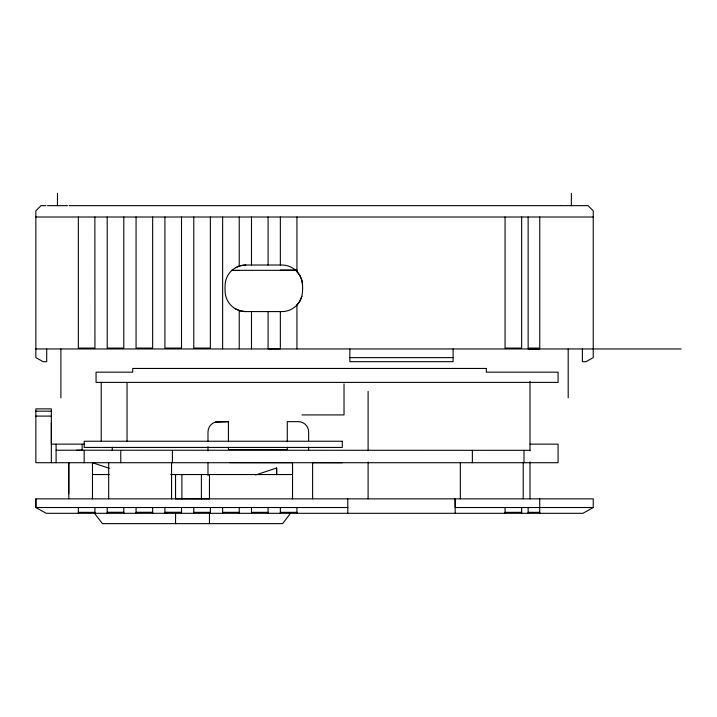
<?xml version="1.0" encoding="UTF-8"?>
<svg xmlns="http://www.w3.org/2000/svg" width="717" height="717" viewBox="0 0 717 717"><rect width="100%" height="100%" fill="white"/><g stroke="black" fill="none" stroke-linecap="round" stroke-linejoin="round"><path stroke-width="1.08" d="M35.85 498.853L35.85 507.528L46.175 513.309L582.912 513.309L593.237 507.528L593.237 498.853L35.85 498.853L35.85 507.528L347.799 507.528M51.337 443.751L51.337 422.555M68.778 493.735L68.778 462.716L68.778 498.853M175.548 474.537L175.548 498.853L181.894 498.799L181.894 474.537M201.387 498.835L201.387 474.537M207.984 475.514L207.984 462.178M207.984 451.074L207.984 446.628M207.984 441.116L207.984 431.984A10.325 10.325 0 0 1 215.638 422.017L228.427 421.65L228.427 441.726M209.454 474.537L209.454 498.853L181.894 498.799M276.628 468.004L276.628 474.618L276.628 468.004L255.7 474.959M230.067 462.617L292.473 462.662L292.527 474.537L170.709 474.537M308.642 450.464L308.642 447.166M308.642 440.57L308.642 431.975A10.325 10.325 0 0 0 298.317 421.65L287.275 421.65L287.275 441.726M296.497 271.071L299.778 275.346L301.848 280.329A40.735 40.735 0 0 1 301.848 296.282L299.778 301.257L296.497 305.532M290.457 513.309L282.623 523.634L102.379 523.634L94.536 513.309M235.436 267.791L240.419 265.72L245.761 265.021L281.898 265.021A20.65 20.65 0 0 1 302.547 285.671M167.133 512.969L164.919 513.309L164.919 507.528M215.638 422.017L228.427 421.65M45.969 205.654L41.012 205.654L35.85 210.816L35.85 357.631L43.083 361.682L46.695 361.682L46.695 348.955M47.456 205.654L67.461 205.654M69.083 205.654L560.004 205.654M560.631 205.654L588.074 205.654L593.237 210.816L593.237 357.631L586.013 361.682L582.392 361.682L582.392 348.955M35.85 217.009L593.237 217.009M280.347 270.076L296.937 270.076M231.376 270.336L296.937 270.336M231.483 270.488L239.227 270.488M235.436 308.821L240.419 310.882L245.761 311.581L281.898 311.581A20.65 20.65 0 0 0 301.848 296.282M35.85 348.955L681.15 348.955M528.133 349.009L539.749 349.009M349.86 357.631L453.108 357.631M35.85 411.182L51.337 411.182M302 414.919L344.026 414.919L344.026 383.945M35.85 416.093L51.337 416.093M51.337 444.137L84.355 444.137M529.997 444.137L558.077 444.137L558.077 462.716L35.85 462.716L35.85 408.878L51.337 408.878L51.337 462.716M56.105 450.222L82.123 450.222M76.755 450.222L529.997 450.33M92.475 474.537L109.235 474.537M593.237 507.528L455.17 507.528L455.17 498.853L455.17 513.309M78.35 512.341L94.94 512.341M107.209 512.279L123.799 512.279M136.06 512.279L152.658 512.279M164.919 512.279L181.509 512.279M193.778 512.341L210.368 512.341M222.637 512.341L239.227 512.341M251.488 512.341L268.086 512.341M280.347 512.341L296.937 512.341M505.064 512.341L521.653 512.341M528.133 512.341L539.722 512.341M312.406 462.68L342.296 462.716M109.262 468.3L92.475 462.716L92.475 498.853M94.868 217.009L94.94 348.077L78.35 348.077L78.35 217.009M571.35 193.366L571.35 205.609M568.196 348.955L568.196 397.845M539.749 217.009L539.749 348.077L528.133 348.077L528.133 217.009M539.722 498.853L539.722 513.309M529.997 381.274L529.997 450.724M529.997 461.918L529.997 498.889M528.133 507.528L528.133 513.309M523.993 450.33L523.993 462.716M523.222 462.716L523.222 498.853M521.653 217.009L521.653 348.077L505.064 348.077L505.064 217.009M521.653 507.528L521.653 513.309M505.064 507.528L505.064 513.309M472.369 450.33L472.369 462.716M460.341 462.716L460.341 498.853M453.108 348.955L453.108 361.682L349.86 361.682L349.86 348.955M368.108 391.428L368.108 450.751M368.108 461.945L368.108 498.889M347.799 498.853L347.799 513.309M312.603 462.716L312.603 498.853M296.937 217.009L296.937 271.644M296.937 304.958L296.937 348.856M296.937 507.528L296.937 513.309M292.527 462.716L292.527 498.853M287.275 447.3L287.275 449.523L228.427 449.523L228.427 447.3M280.347 217.009L280.347 265.021M280.347 311.581L280.347 348.856L268.086 348.91L268.086 311.581M280.347 507.528L280.347 513.309M268.086 217.009L268.086 265.021M268.086 507.528L268.086 513.309M251.488 217.009L251.488 265.021M251.488 311.581L251.488 348.91M251.488 507.528L251.488 513.309M239.227 217.009L239.227 266.222M239.227 310.389L239.227 348.91M239.227 507.528L239.227 513.309M222.637 217.009L222.637 348.91M222.637 507.528L222.637 513.309M210.368 217.009L210.368 348.077L193.778 348.077L193.778 217.009M210.368 507.528L210.368 513.309M209.454 513.309L209.454 523.634M193.778 507.528L193.778 513.309M181.509 217.009L181.509 348.077L164.919 348.077L164.919 217.009M181.509 507.528L181.509 513.309M175.548 513.309L175.548 523.634M172.394 450.33L172.394 462.716M171.551 462.716L171.551 498.853M152.658 217.009L152.658 348.077L136.06 348.077L136.06 217.009M152.658 507.528L152.658 513.309M136.06 507.528L136.06 513.309M127.034 382.394L127.034 441.242M123.799 217.009L123.799 348.077L107.209 348.077L107.209 217.009M123.799 507.528L123.799 513.309M120.77 450.33L120.77 462.716M112.264 447.229L112.264 450.33M108.679 462.716L108.679 498.853M107.209 507.528L107.209 513.309M101.222 382.394L101.222 441.242M94.94 507.528L94.94 513.309M84.185 450.33L84.185 462.716M82.123 444.137L82.123 450.33M78.35 507.528L78.35 513.309M60.891 348.955L60.891 397.845M57.459 193.366L57.459 205.609M56.105 444.137L56.105 462.716M245.761 311.581A20.65 20.65 0 0 1 225.111 290.932A40.735 40.735 0 0 1 225.111 285.671A20.65 20.65 0 0 1 245.761 265.021M486.323 368.457L132.708 368.457L132.708 372.168L96.06 372.168L96.06 382.394L558.077 382.394L558.077 372.168L486.323 372.168L486.323 368.457M342.296 441.242L84.185 441.242L84.185 447.435L342.296 447.435L342.296 441.242"/></g></svg>
